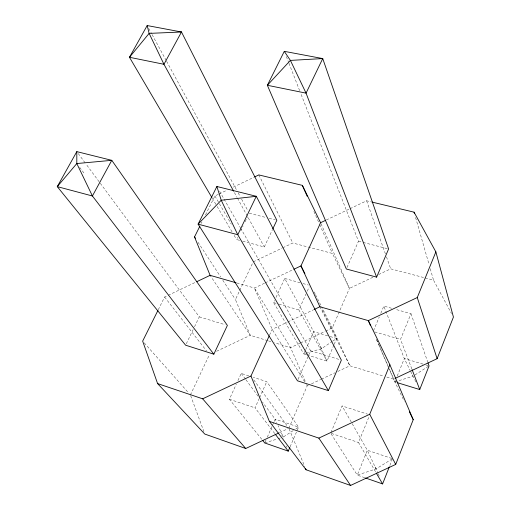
<?xml version="1.0" encoding="UTF-8"?>
<svg xmlns="http://www.w3.org/2000/svg" width="511" height="511" viewBox="0 0 511 511"><rect width="100%" height="100%" fill="white"/><g stroke="black" fill="none" stroke-linecap="round" stroke-linejoin="round"><path stroke-width="0.38" stroke-dasharray="2.56 1.92" d="M389.899 465.38L392.231 459.446M395.476 380.459L394.888 381.921L396.389 382.381M397.239 376.077L404.31 358.55L383.818 306.089L392.116 308.408M375.496 471.698L358.518 442.494L369.178 416.324M411.821 368.897L400.509 339.393L410.985 313.671L395.137 309.244M330.994 432.44L342.076 405.938L367.524 414.146M373.503 330.751L379.264 316.973M380.784 313.345L383.818 306.089M290.133 446.761L298.59 427.094L266.768 381.647L253.245 377.284M333.868 345.04L326.97 361.079L307.558 355.126M334.181 344.312L336.685 338.474L321.649 308.785M288.856 428.263L307.213 385.862L308.638 385.192M298.092 379.373L308.408 355.771M308.721 355.056L310.599 350.763L241.396 229.465M346.982 267.54L358.479 241.237L300.807 93.622M265.068 442.245L266.02 440.086M267.285 437.205L273.922 422.092M274.235 421.371L275.186 419.212L262.45 402.036M305.406 350.374L303.828 353.976L306.811 354.896M305.725 349.652L313.639 331.633L284.71 278.444L275.921 297.638M274.777 433.571L255.034 407.855L259.275 398.388M259.601 397.66L266.768 381.647M327.762 335.829L313.639 331.633L326.97 361.079L298.878 309.934L305.968 294.093M307.258 291.213L309.193 286.895M269.533 335.139L272.159 329.352L287.125 322.275M261.766 439.275L229.388 399.27L236.293 384.183M237.934 380.593L241.224 373.407L248.736 375.834M305.31 353.529L303.828 353.976L273.64 302.614L274.618 300.481M190.405 394.952L209.427 354.66M267.77 340.671L250.281 335.318L235.437 299.555L239.416 291.123M239.748 290.42L252.888 262.577M242.725 241.173L264.289 246.966L272.433 229.669M186.311 343.788L193.145 329.608M194.512 326.772L199.296 316.846L85.829 163.795M239.64 240.349L236.561 239.518L237.589 237.385M240.675 230.991L243.07 226.015M245.127 221.748L247.522 216.773M158.295 309.704L164.619 297.006L167.461 295.652M201.251 223.409L201.96 221.985M205.486 214.895L214.907 195.975L218.446 194.276M306.051 353.305L321.636 348.598L332.105 341.559M332.763 341.118L336.685 338.474L328.509 336.046M293.263 430.562L283.273 437.065L283.797 438.547M295.926 428.825L298.59 427.094L275.186 419.212L276.802 422.782M414.983 374.94L428.384 366.323M331.109 433.839L357.298 475.134L376.122 468.874L392.525 458.706M219.155 193.937L226.954 190.201M233.329 187.147L253.878 177.298M168.17 295.307L195.183 282.442M326.337 219.973L349.352 209.012M350.067 208.667L366.611 200.791L371.197 201.89M253.226 261.856L282.021 248.148M282.743 247.809L292.816 243.012L332.457 253.469L349.422 288.389L332.291 327.953L325.82 331.007M264.442 283.247L254.414 288.012L236.849 282.985M265.158 282.909L293.097 269.636M216.594 351.268L250.281 335.318L210.11 275.333M372.915 277.269L349.422 288.389L320.582 222.713M378.606 274.573L390.704 268.843L424.354 277.722M287.84 321.936L313.492 309.794M299.925 343.232L290.58 347.646L274.611 342.766M300.647 342.894L325.098 331.345M311.48 383.857L320.723 379.507M321.432 379.168L334.941 372.813M337.79 371.478L349.875 365.787L383.742 376.147M279.511 432.645L288.134 428.601M264.755 442.967L277.345 438.949M278.086 438.713L280.309 438.01M249.24 213.221L266.103 217.545M269.176 218.331L275.308 219.902M358.479 241.237L362.344 242.227M363.11 242.425L387.83 248.768M425.12 277.927L433.526 280.143L451.545 313.588M284.71 278.444L299.938 282.692M302.985 283.541L308.312 285.029M273.64 302.614L278.227 303.943M278.993 304.166L298.878 309.934M374.716 331.92L400.509 339.393M423.051 364.107L404.31 358.55L410.199 370.571M426.053 365.001L428.301 365.665M199.296 316.846L225.102 324.715M310.599 350.763L339.1 359.45M268.531 340.901L270.811 341.603M386.75 377.073L393.527 379.143L404.239 401.192M229.388 399.27L255.034 407.855M331.441 433.43L358.518 442.494M391.784 458.456L367.339 450.229L342.076 405.938M364.739 477.715L357.298 475.134L367.339 450.229L377.974 473.173M144.243 342.881L188.31 392.589M164.619 297.006L206.501 350.897M281.791 435.097L283.273 437.065L278.093 425.637M79.652 167.314L84.385 173.593M78.234 153.549L85.35 163.156M241.224 373.407L245.472 379.136M245.944 379.769L258.202 396.312M253.782 379.884L287.917 426.972M198.006 242.252L220.637 276.898M222.815 280.232L235.437 299.555M304.709 381.826L272.159 329.352L254.414 288.012L290.58 347.646L305.642 382.254M306.383 384.515L307.213 385.862M212.314 198.255L216.76 205.824M217.162 206.508L232.115 231.956M234.134 235.392L236.561 239.518M214.907 195.975L231.272 224.112M375.042 466.99L376.122 468.874M219.647 191.344L241 228.775M234.421 192.577L237.098 197.463M237.481 198.159L264.289 246.966M320.371 346.286L321.636 348.598M148.701 28.354L151.748 33.956M152.125 34.652L166.216 60.56M166.599 61.263L236.67 190.111M238.196 192.909L240.1 196.409M241.62 199.213L248.097 211.12M415.82 381.838L410.544 371.28M319.905 306.76L349.875 365.787L332.291 327.953L321.617 306.798M314.144 291.985L315.21 294.1M315.568 294.809L321.259 306.089M258.834 174.922L292.816 243.012M313.888 211.452L319.33 223.767M319.656 224.495L332.457 253.469M376.658 339.521L378.855 344.638M379.175 345.366L388.283 366.566M389.542 369.491L394.888 381.921L412.971 376.23L412.096 373.969M376.53 339.649L388.175 366.706M388.494 367.441L393.527 379.143M378.281 473.889L379.207 476.041M289.156 428.991L304.869 466.856M286.32 56.536L288.638 62.47M288.926 63.211L299.65 90.658M190.68 395.693L203.966 431.846M366.611 200.791L385.409 253.884M386.469 256.88L390.704 268.843M286.422 445.95L286.946 447.432M410.985 313.671L427.758 362.158M415.584 217.52L429.151 264.87M430.243 268.69L433.526 280.143"/><path stroke-width="0.77" d="M269.227 335.816L250.971 376.013L269.386 421.39L306.083 469.769L350.572 485.45L395.706 464.416L413.227 419.684L389.887 364.771L368.348 320.627L319.905 306.76L314.201 309.462M394.958 378.472L437.122 358.684L453.423 317.069L435.87 251.885L414.051 212.174L371.963 202.075M365.486 477.977L382.598 483.923L389.312 466.862M397.143 382.611L419.742 389.548L429.055 365.889L428.02 362.906M269.386 421.39L318.845 438.112L369.715 414.293L389.887 364.771M437.122 358.684L417.27 297.549L435.87 251.885M328.388 390.64L341.354 360.134L256.298 196.301L216.881 186.489L198.096 224.15L297.466 380.804L328.388 390.64L237.768 234.721L221.231 200.248L216.881 186.489M376.626 277.134L388.603 248.966L322.735 58.573L284.288 51.343L267.362 85.28L346.343 269.003L376.626 277.134L306.057 93.143L290.401 60.407L284.288 51.343M262.763 440.508L264.755 442.967L288.255 451.136L289.82 447.489M325.616 220.318L320.582 222.713L300.973 265.892L293.812 269.297M213.841 354.187L227.382 325.405L111.781 160.333L76.81 151.626L57.27 186.624L185.627 345.206L213.841 354.187L92.414 195.988L76.81 163.546L76.81 151.626M272.772 228.947L276.841 220.298L181.488 32.001L147.174 25.55L129.468 57.283L211.912 197.572M157.944 310.413L142.665 341.105L157.586 383.576L204.777 434.056L245.734 448.498L278.795 432.983M236.082 282.768L210.11 275.333L194.525 236.925L199.833 226.252M254.587 176.959L258.834 174.922L302.365 185.372L320.582 222.713M196.607 281.765L210.11 275.333M157.586 383.576L202.65 398.816L250.971 376.013M417.27 297.549L368.348 320.627L370.552 325.75M202.65 398.816L245.734 448.498M275.257 434.197L288.255 451.136M318.845 438.112L350.572 485.45M194.525 236.925L195.394 238.254M376.281 473.058L382.598 483.923M233.655 191.184L163.954 64.284L149.135 33.387L147.174 25.55M369.715 414.293L395.706 464.416M304.888 273.653L300.973 265.892L319.905 306.76M409.426 411.86L413.227 419.684M302.365 185.372L307.168 196.237M305.476 468.312L306.083 469.769M412.102 369.632L419.742 389.548M414.051 212.174L414.491 213.707M256.298 196.301L237.768 234.721L198.096 224.15L221.231 200.248L256.298 196.301M322.735 58.573L306.057 93.143L267.362 85.28L290.401 60.407L322.735 58.573M111.781 160.333L92.414 195.988L57.27 186.624L76.81 163.546L111.781 160.333M181.488 32.001L163.954 64.284L129.468 57.283L149.135 33.387L181.488 32.001"/></g></svg>
